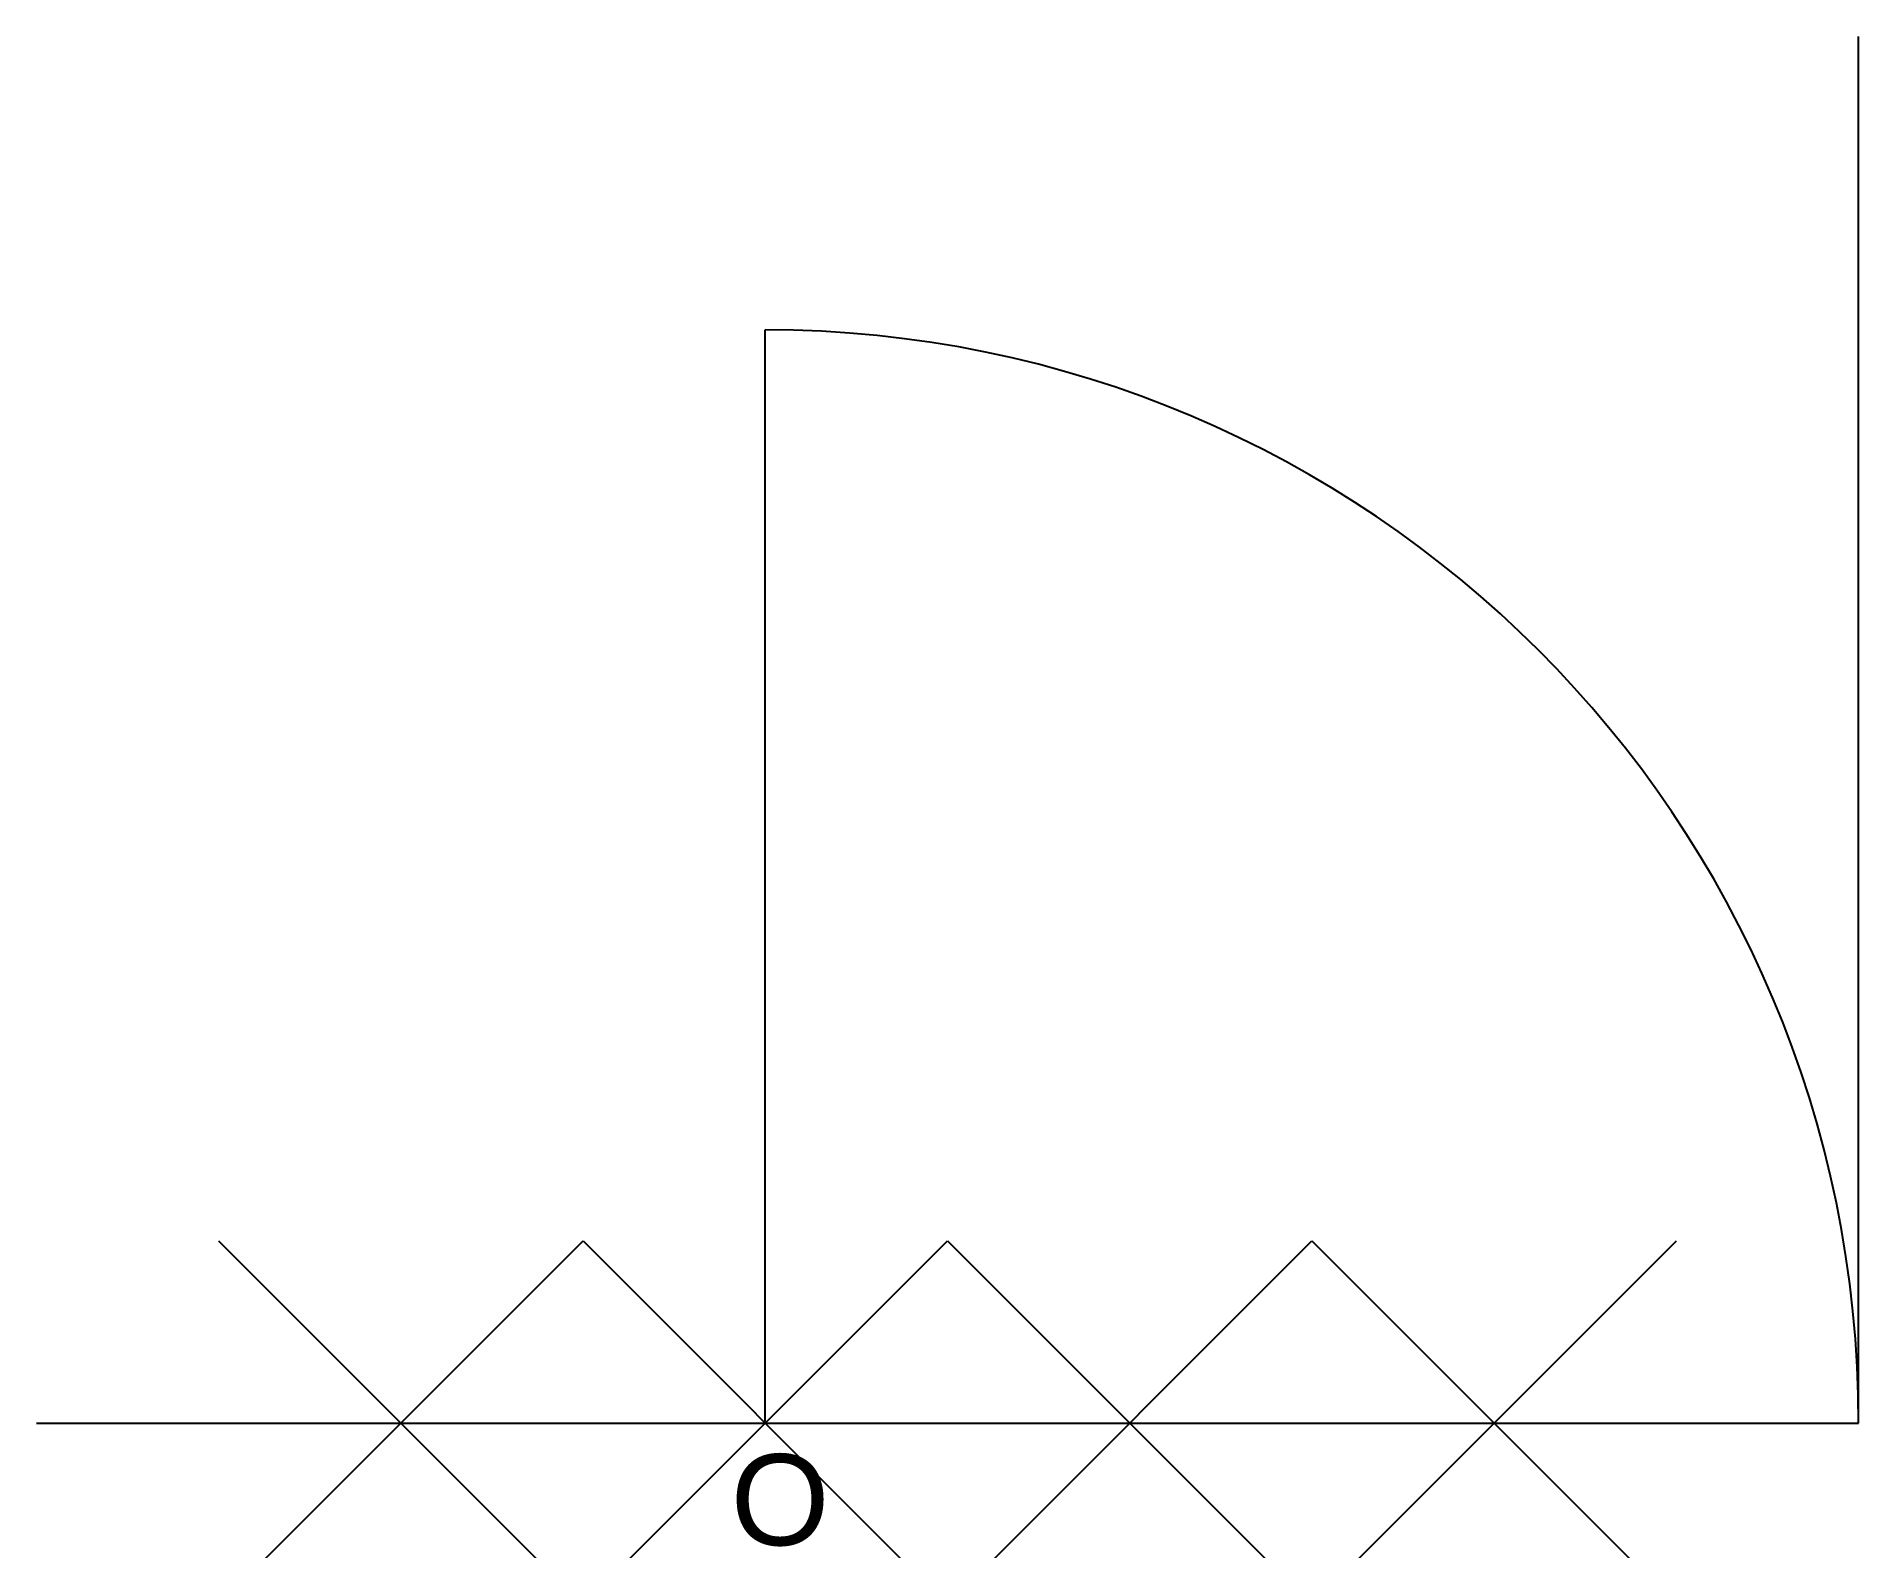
# Model space of a CAD drawing. Header units: millimetres. Extents: x 0 to 50, y -3.4 to 38.1.
import ezdxf

# ---------------------------------------------------------------- set-up
doc = ezdxf.new("R2010")
doc.units = ezdxf.units.MM
doc.header["$PDMODE"] = 3
doc.header["$PDSIZE"] = 5
doc.styles.get("Standard").update_dxf_attribs({"font": 'arial.ttf'})

msp = doc.modelspace()

# ---------------------------------------------------------------- linework, layer by layer
for p, q in [((50, 0), (50, 38.054)), ((20, 0), (20, 30)), ((0, 0), (50, 0))]:
    msp.add_line(p, q)
msp.add_arc((20, 0), 30, 0, 90)
for p in [(10, 0), (20, 0), (30, 0), (40, 0)]:
    msp.add_point(p)

# ---------------------------------------------------------------- texts
at = {"insert": (19.049, -0.855), "char_height": 2.5, "attachment_point": 1}
msp.add_mtext_dynamic_manual_height_columns('O', width=2.58893, gutter_width=12.5, heights=[0], dxfattribs=at)

doc.saveas('drawing.dxf')
